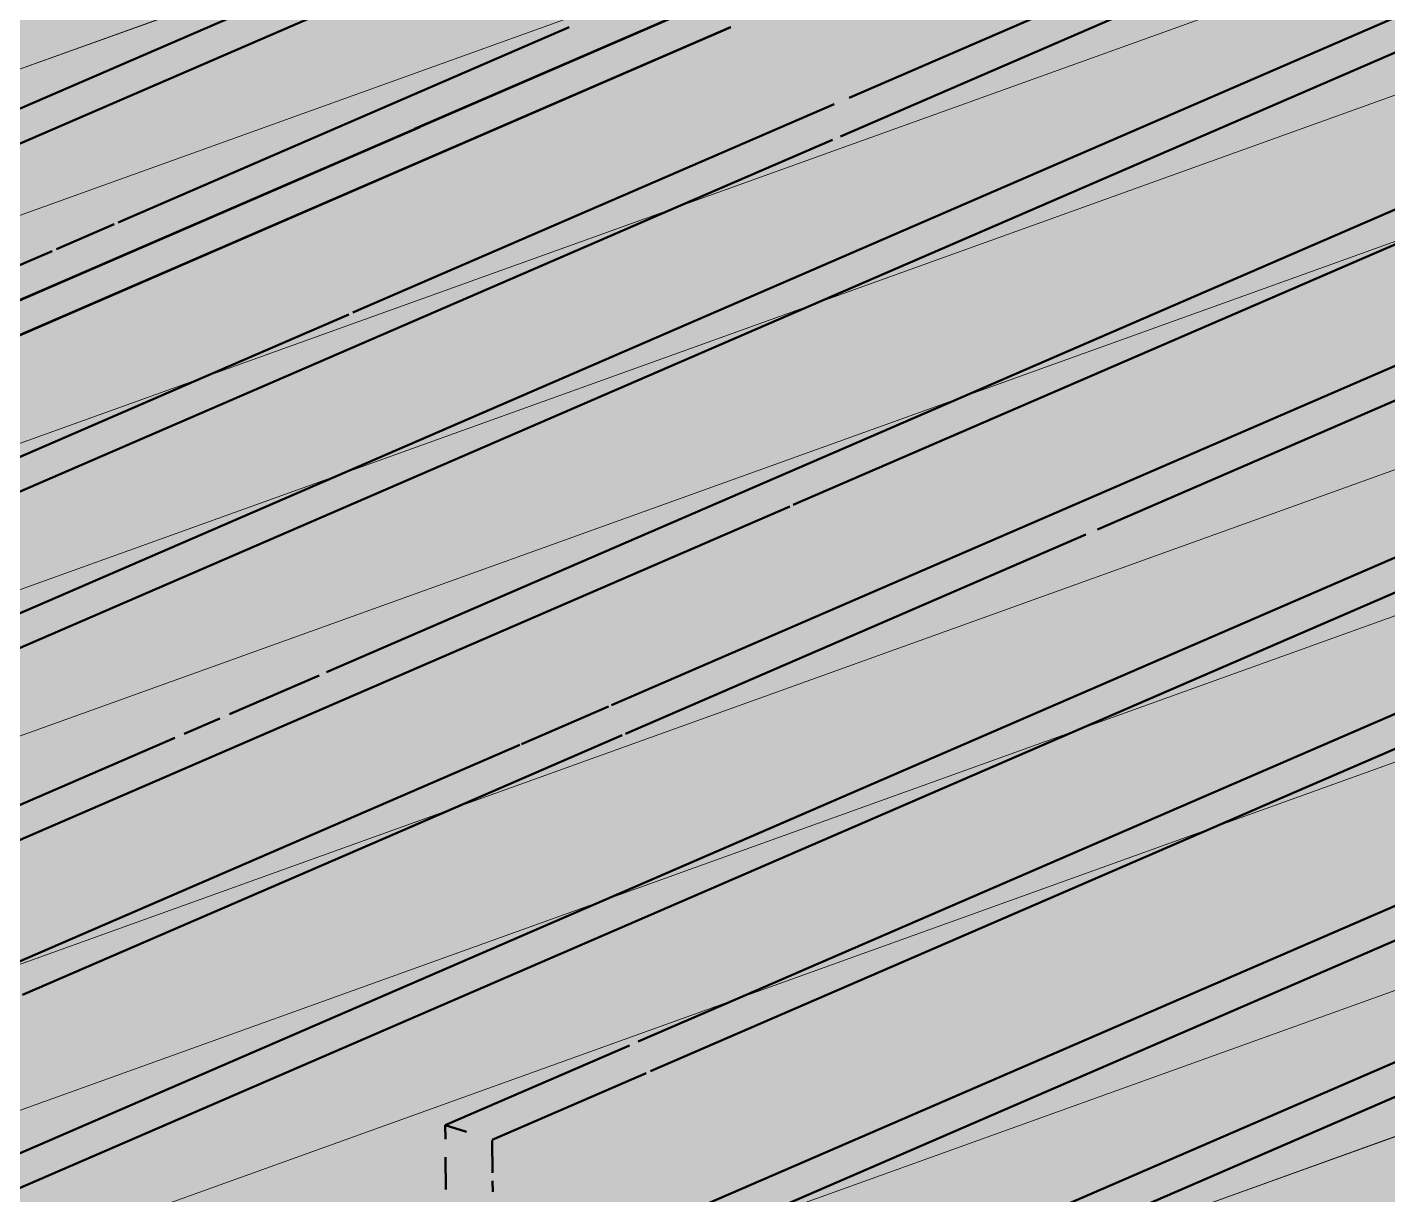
# Model space of a CAD drawing. Header units: metres. Extents: x -902 to -724, y 0 to 650.
# Drawn here: x -896.5273 to -896.3082, y 589.1669 to 589.3548 of the extents above; entities that cross this region are included whole.
import ezdxf

# ---------------------------------------------------------------- set-up
doc = ezdxf.new("R2010")
doc.units = ezdxf.units.M
doc.layers.add('Center line', color=7, linetype='Continuous', lineweight=9, true_color=0xff8080)
doc.layers.add('D-BDGE-Conduits', color=1, linetype='Continuous', lineweight=9, true_color=0xff0000)
doc.layers.add('D-BDGE-FLOOR-PAT', color=7, linetype='Continuous', lineweight=50)
doc.layers.add('D-BDGE-FRAMING', color=7, linetype='Continuous', lineweight=50)

# ---------------------------------------------------------------- blocks, each defined once
blk = doc.blocks.new('07_STR_DPS_PermadecPanel - 07_STR_DPS_PermadecPanel-5973116-3D VIEW')
at = {"layer": 'D-BDGE-FRAMING', "color": 7, "true_color": 0xfefefe}
for p, q in [((-896.14085, 589.50941), (-896.75081, 589.24542)), ((-896.22325, 589.46814), (-896.67444, 589.27287)), ((-896.34215, 589.39147), (-896.46416, 589.33867)), ((-896.41398, 589.35477), (-896.67919, 589.23999)), ((-896.46418, 589.33866), (-896.67933, 589.24554))]:
    blk.add_line(p, q, dxfattribs=at)
blk = doc.blocks.new('07_STR_DPS_PermadecPanel - 07_STR_DPS_PermadecPanel-5973117-3D VIEW')
at = {"layer": 'D-BDGE-FRAMING', "color": 7, "true_color": 0xfefefe}
for p, q in [((-895.74645, 589.56803), (-896.36831, 589.29889)), ((-896.11216, 589.46578), (-896.39489, 589.34342)), ((-896.34288, 589.39121), (-896.4649, 589.3384)), ((-896.342, 589.39152), (-896.46401, 589.33872)), ((-895.9166, 589.37673), (-896.41603, 589.16058)), ((-896.32094, 589.36982), (-896.39629, 589.33721)), ((-896.67906, 589.24004), (-896.41396, 589.35477)), ((-896.09732, 589.35454), (-896.53522, 589.16502)), ((-896.44001, 589.35477), (-896.51259, 589.32336)), ((-896.18108, 589.35477), (-896.43318, 589.24567)), ((-896.12512, 589.34812), (-896.53528, 589.1706)), ((-896.39731, 589.34237), (-896.4748, 589.30884)), ((-896.46404, 589.33871), (-896.67933, 589.24553)), ((-896.46491, 589.33839), (-896.64104, 589.26217)), ((-896.39756, 589.33666), (-896.42243, 589.3259)), ((-896.42243, 589.3259), (-896.43381, 589.32097)), ((-896.23268, 589.32684), (-896.35491, 589.27394)), ((-896.51324, 589.32308), (-896.52254, 589.31906)), ((-896.43381, 589.32097), (-896.61725, 589.24158)), ((-896.3044, 589.32095), (-896.4039, 589.27789)), ((-896.52324, 589.31875), (-896.66956, 589.25542)), ((-896.47546, 589.30855), (-896.4988, 589.29845)), ((-896.36831, 589.29889), (-896.37699, 589.29514)), ((-896.4988, 589.29845), (-896.51019, 589.29352)), ((-896.37699, 589.29514), (-896.47905, 589.25096)), ((-896.51019, 589.29352), (-896.68658, 589.21718)), ((-896.40447, 589.27764), (-896.55093, 589.21425)), ((-896.3568, 589.27312), (-896.43093, 589.24104)), ((-896.48027, 589.25044), (-896.49469, 589.24419)), ((-896.43365, 589.24546), (-896.44767, 589.2394)), ((-896.49625, 589.24352), (-896.50198, 589.24104)), ((-896.50351, 589.24038), (-896.61093, 589.19389)), ((-896.24306, 589.24104), (-896.45963, 589.14731)), ((-896.43145, 589.24081), (-896.45829, 589.2292)), ((-896.44795, 589.23928), (-896.53466, 589.20174)), ((-896.45829, 589.2292), (-896.46968, 589.22427)), ((-896.3251, 589.23081), (-896.33648, 589.22588)), ((-896.33648, 589.22588), (-896.42687, 589.18676)), ((-896.40147, 589.20336), (-896.41285, 589.19843)), ((-896.41285, 589.19843), (-896.42886, 589.19151)), ((-896.43028, 589.19089), (-896.45994, 589.17805)), ((-896.42761, 589.18644), (-896.45238, 589.17572)), ((-896.45654, 589.17701), (-896.45994, 589.17805)), ((-896.45994, 589.17805), (-896.45992, 589.17579)), ((-896.45232, 589.1704), (-896.45238, 589.17558)), ((-896.45989, 589.17289), (-896.45984, 589.16769)), ((-896.45229, 589.16731), (-896.45231, 589.16909))]:
    blk.add_line(p, q, dxfattribs=at)
at = {"layer": 'D-BDGE-FRAMING', "color": 7, "true_color": 0xfdfdfd}
for p, q in [((-895.70594, 589.49878), (-896.3251, 589.23081)), ((-895.78231, 589.47133), (-896.40147, 589.20336)), ((-896.09101, 589.44419), (-896.60368, 589.2223)), ((-896.16738, 589.41674), (-896.61124, 589.22463)), ((-896.0819, 589.28003), (-896.37673, 589.15243)), ((-896.15828, 589.25258), (-896.38429, 589.15476)), ((-896.46968, 589.22427), (-896.52803, 589.19901))]:
    blk.add_line(p, q, dxfattribs=at)

msp = doc.modelspace()

# ---------------------------------------------------------------- hatches: boundary and pattern name
at = {"layer": 'D-BDGE-FLOOR-PAT', "lineweight": 5, "true_color": 0xc0c0c0, "transparency": 33554647}
msp.add_hatch(color=9, dxfattribs=at).paths.add_polyline_path([(-895.67319, 588.79925), (-889.14209, 591.1477), (-892.01389, 592.13601), (-898.54524, 589.78764), (-895.96546, 588.89983)])
h = msp.add_hatch(color=9, dxfattribs=at)
h.paths.add_polyline_path([(-888.86022, 586.58687), (-888.86022, 586.59082), (-895.34609, 588.58337), (-895.34467, 588.66189), (-888.86022, 586.66978), (-883.08686, 589.16802), (-892.31424, 592.00866), (-898.54634, 589.77667), (-898.5746, 589.78569), (-898.57295, 589.57642), (-888.87306, 586.59082)])
h.paths.add_polyline_path([(-888.75362, 586.633), (-882.97491, 589.13355), (-882.98025, 589.1352), (-888.75895, 586.63464)])

# ---------------------------------------------------------------- linework, layer by layer
at = {"layer": 'Center line', "color": 7, "true_color": 0xf5f4f4}
for p, q in [((-897.1282, 589.13248), (-890.45901, 591.52961)), ((-897.00252, 589.09385), (-890.33469, 591.49049)), ((-896.89014, 589.21805), (-890.59701, 591.48001)), ((-896.87683, 589.05521), (-890.21037, 591.45136)), ((-896.77101, 589.17706), (-890.47141, 591.44134)), ((-896.75114, 589.01658), (-890.08605, 591.41223)), ((-896.65189, 589.13606), (-890.34581, 591.40268)), ((-896.53277, 589.09507), (-890.22021, 591.36401))]:
    msp.add_line(p, q, dxfattribs=at)
at = {"layer": 'D-BDGE-Conduits', "color": 9, "true_color": 0xc0bdbb}
for p, q in [((-890.35387, 591.54386), (-897.0929, 589.12163)), ((-890.22955, 591.50474), (-896.96722, 589.083)), ((-890.10523, 591.46561), (-896.84153, 589.04436))]:
    msp.add_line(p, q, dxfattribs=at)
at = {"layer": 'D-BDGE-Conduits', "color": 7, "true_color": 0xfdfdfd}
for p, q in [((-896.80951, 589.10295), (-890.3155, 591.43711)), ((-896.78644, 589.02743), (-890.19118, 591.39798)), ((-897.03782, 589.1047), (-891.4581, 591.11023))]:
    msp.add_line(p, q, dxfattribs=at)

# ---------------------------------------------------------------- block references
at = {"layer": 'D-BDGE-FRAMING', "color": 7, "true_color": 0xf4f4f4}
msp.add_blockref('07_STR_DPS_PermadecPanel - 07_STR_DPS_PermadecPanel-5973116-3D VIEW', (0, 0), dxfattribs=at)
at = {"layer": 'D-BDGE-FRAMING', "color": 7, "true_color": 0xfdfdfd}
msp.add_blockref('07_STR_DPS_PermadecPanel - 07_STR_DPS_PermadecPanel-5973117-3D VIEW', (0, 0), dxfattribs=at)

doc.saveas('drawing.dxf')
